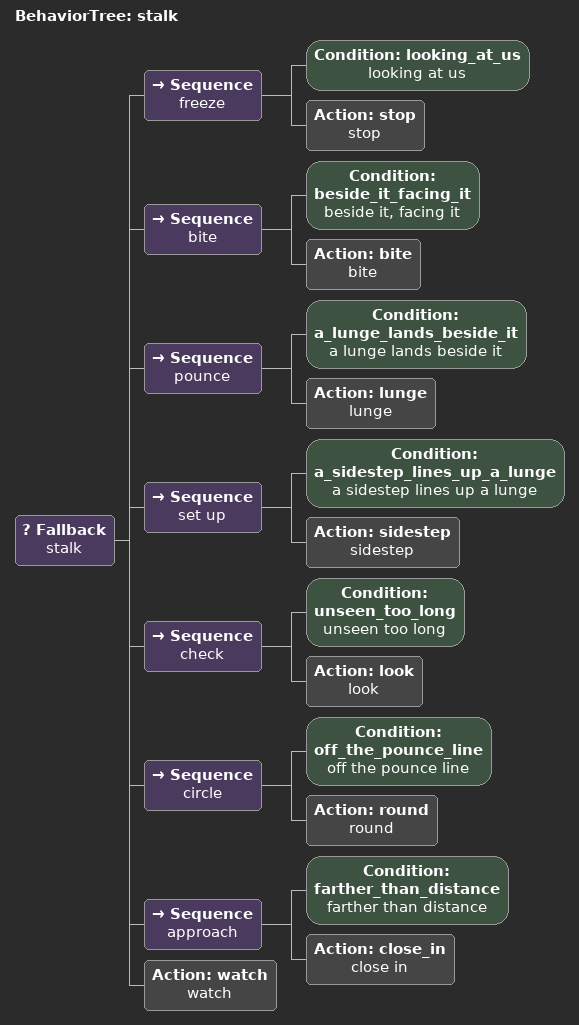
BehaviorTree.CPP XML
<root BTCPP_format="4" main_tree_to_execute="stalk">
  <BehaviorTree ID="stalk">
    <Fallback name="stalk">
      <Sequence name="freeze">
        <Condition ID="looking_at_us" name="looking at us" />
        <Action ID="stop" name="stop" />
      </Sequence>
      <Sequence name="bite">
        <Condition ID="beside_it_facing_it" name="beside it, facing it" />
        <Action ID="bite" name="bite" />
      </Sequence>
      <Sequence name="pounce">
        <Condition ID="a_lunge_lands_beside_it" name="a lunge lands beside it" />
        <Action ID="lunge" name="lunge" />
      </Sequence>
      <Sequence name="set up">
        <Condition ID="a_sidestep_lines_up_a_lunge" name="a sidestep lines up a lunge" />
        <Action ID="sidestep" name="sidestep" />
      </Sequence>
      <Sequence name="check">
        <Condition ID="unseen_too_long" name="unseen too long" />
        <Action ID="look" name="look" />
      </Sequence>
      <Sequence name="circle">
        <Condition ID="off_the_pounce_line" name="off the pounce line" />
        <Action ID="round" name="round" />
      </Sequence>
      <Sequence name="approach">
        <Condition ID="farther_than_distance" name="farther than distance" />
        <Action ID="close_in" name="close in" />
      </Sequence>
      <Action ID="watch" name="watch" />
    </Fallback>
  </BehaviorTree>
</root>
